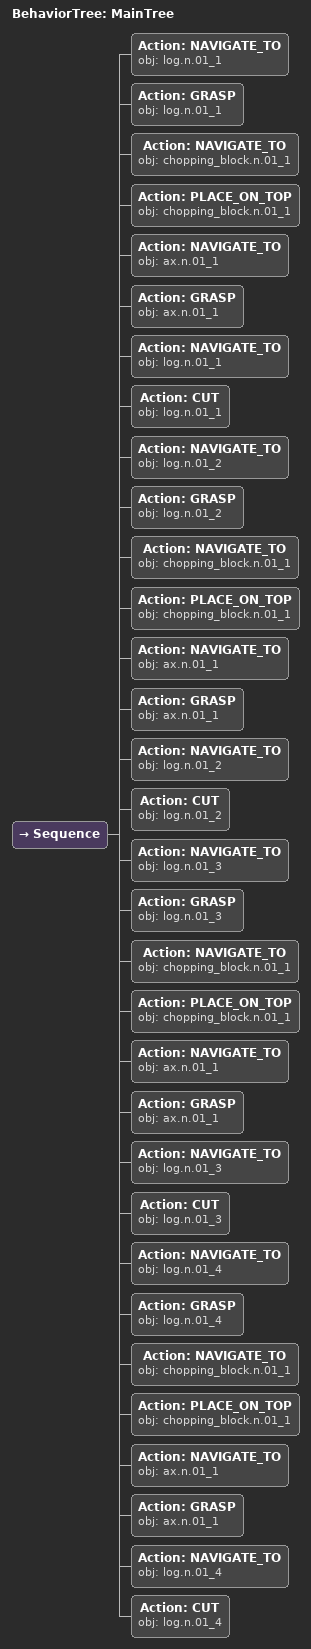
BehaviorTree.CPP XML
<root main_tree_to_execute="MainTree">
  <BehaviorTree ID="MainTree">
    <Sequence>
      <Action ID="NAVIGATE_TO" obj="log.n.01_1"/>
      <Action ID="GRASP" obj="log.n.01_1"/>
      <Action ID="NAVIGATE_TO" obj="chopping_block.n.01_1"/>
      <Action ID="PLACE_ON_TOP" obj="chopping_block.n.01_1"/>
      <Action ID="NAVIGATE_TO" obj="ax.n.01_1"/>
      <Action ID="GRASP" obj="ax.n.01_1"/>
      <Action ID="NAVIGATE_TO" obj="log.n.01_1"/>
      <Action ID="CUT" obj="log.n.01_1"/>
      <Action ID="NAVIGATE_TO" obj="log.n.01_2"/>
      <Action ID="GRASP" obj="log.n.01_2"/>
      <Action ID="NAVIGATE_TO" obj="chopping_block.n.01_1"/>
      <Action ID="PLACE_ON_TOP" obj="chopping_block.n.01_1"/>
      <Action ID="NAVIGATE_TO" obj="ax.n.01_1"/>
      <Action ID="GRASP" obj="ax.n.01_1"/>
      <Action ID="NAVIGATE_TO" obj="log.n.01_2"/>
      <Action ID="CUT" obj="log.n.01_2"/>
      <Action ID="NAVIGATE_TO" obj="log.n.01_3"/>
      <Action ID="GRASP" obj="log.n.01_3"/>
      <Action ID="NAVIGATE_TO" obj="chopping_block.n.01_1"/>
      <Action ID="PLACE_ON_TOP" obj="chopping_block.n.01_1"/>
      <Action ID="NAVIGATE_TO" obj="ax.n.01_1"/>
      <Action ID="GRASP" obj="ax.n.01_1"/>
      <Action ID="NAVIGATE_TO" obj="log.n.01_3"/>
      <Action ID="CUT" obj="log.n.01_3"/>
      <Action ID="NAVIGATE_TO" obj="log.n.01_4"/>
      <Action ID="GRASP" obj="log.n.01_4"/>
      <Action ID="NAVIGATE_TO" obj="chopping_block.n.01_1"/>
      <Action ID="PLACE_ON_TOP" obj="chopping_block.n.01_1"/>
      <Action ID="NAVIGATE_TO" obj="ax.n.01_1"/>
      <Action ID="GRASP" obj="ax.n.01_1"/>
      <Action ID="NAVIGATE_TO" obj="log.n.01_4"/>
      <Action ID="CUT" obj="log.n.01_4"/>
    </Sequence>
  </BehaviorTree>
</root>
